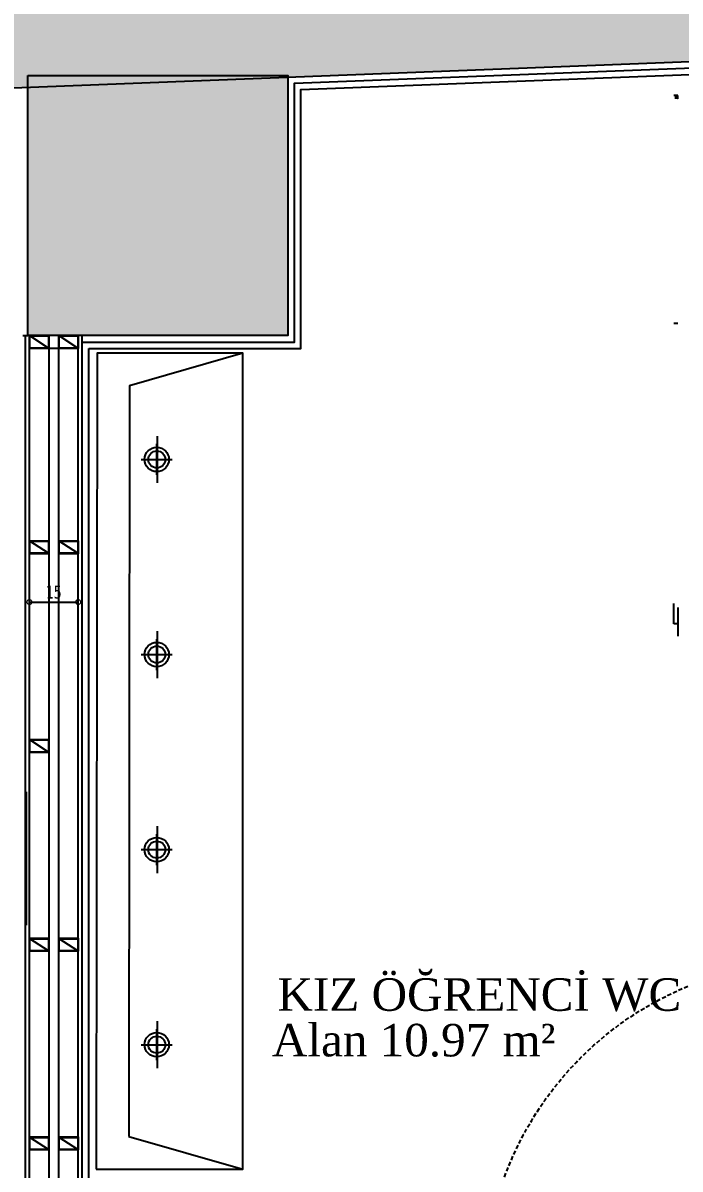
# Model space of a CAD drawing. Header units: millimetres. Extents: x -29311 to -3405, y 28913 to 42880.
# Drawn here: x -9169.1 to -8967, y 32018.8 to 32371.3 of the extents above; entities that cross this region are included whole.
import ezdxf
from ezdxf.enums import TextEntityAlignment as Align

# ---------------------------------------------------------------- set-up
doc = ezdxf.new("R2010")
doc.units = ezdxf.units.MM
for name, pattern in [('ACAD_ISO07W100', [3, 0, -3]), ('AM_DIN_G_W050', [13.75, 9.75, -1.5, 1, -1.5]), ('HIDDEN', [0.375, 0.25, -0.125])]:
    doc.linetypes.add(name, pattern=pattern)
for name, color, linetype in [('A-BA', 1, 'Continuous'), ('A-DUVAR-ALCIPAN', 9, 'Continuous'), ('A-DUVAR-ALCIPAN-CELIK', 144, 'Continuous'), ('A-KAPI-AHSAP', 245, 'Continuous'), ('A-KAPI-AKSESUAR', 206, 'Continuous'), ('A-KAPI-METAL', 84, 'Continuous'), ('A-KAPI-PROFIL', 206, 'Continuous'), ('A-KAPLAMA-AHSAP', 34, 'Continuous'), ('A-KAPLAMA-SERAMIK', 31, 'Continuous'), ('A-OLCU-IC', 126, 'Continuous'), ('A-SIVA-IC', 97, 'Continuous'), ('A-TEFRIS-SABIT', 177, 'Continuous'), ('A-YAZI', 136, 'Continuous')]:
    doc.layers.add(name, color=color, linetype=linetype)
doc.layers.add('acilis-yonu', color=222, linetype='ACAD_ISO07W100', lineweight=15)
doc.layers.add('tarama-betonarme', color=252, linetype='Continuous', lineweight=13)
doc.styles.add('Dimension Text', font='tahoma.ttf', dxfattribs={"width": 0.8})
doc.styles.add('YAZ', font='times.ttf', dxfattribs={"height": 0.12})
doc.styles.add('YAZ-50', font='times.ttf', dxfattribs={"width": 0.9})
doc.dimstyles.new('AYG-OLCU 1 to 2', dxfattribs={"dimtxt": 4, "dimasz": 3, "dimexe": 1.5, "dimexo": 1, "dimgap": 1, "dimtad": 1, "dimdec": 0, "dimdsep": 46, "dimtxsty": 'Dimension Text', "dimblk": 'DOTSMALL', "dimcen": 0, "dimclrd": 256, "dimclre": 256, "dimclrt": 256, "dimadec": 0, "dimazin": 0, "dimtfac": 1, "dimtdec": 0, "dimtofl": 0, "dimtmove": 1, "dimatfit": 3, "dimfxl": 1, "dimarcsym": 0})
pattern_1 = [(45, (-57572.966, 45834.01), (-4.4194174, 4.4194174), []), (45, (-57568.547, 45834.01), (-4.4194174, 4.4194174), [7.8125, -1.5625, 0, -1.5625])]

# ---------------------------------------------------------------- blocks, each defined once
blk = doc.blocks.new('LV')
at = {"layer": 'A-TEFRIS-SABIT', "color": 4, "linetype": 'AM_DIN_G_W050', "ltscale": 2}
for p, q in [((82816.3, 16382.68), (82816.3, 16392.21)), ((82816.55, 16380.21), (82816.55, 16394.65)), ((82811.53, 16387.45), (82821.07, 16387.45)), ((82816.3, 16322.68), (82816.3, 16332.21)), ((82816.55, 16320.21), (82816.55, 16334.65)), ((82811.53, 16327.45), (82821.07, 16327.45)), ((82816.3, 16262.68), (82816.3, 16272.21)), ((82816.55, 16260.21), (82816.55, 16274.65)), ((82811.53, 16267.45), (82821.07, 16267.45)), ((82816.3, 16202.68), (82816.3, 16212.21)), ((82816.55, 16200.21), (82816.55, 16214.65)), ((82811.53, 16207.45), (82821.07, 16207.45))]:
    blk.add_line(p, q, dxfattribs=at)
at = {"layer": 'A-TEFRIS-SABIT'}
for points in [[(82797.69, 16169.2), (82842.82, 16169.2), (82842.82, 16420.1), (82797.96, 16420.1)], [(82807.7, 16179.2), (82842.82, 16169.2), (82842.82, 16420.1), (82807.95, 16410.1)]]:
    blk.add_lwpolyline(points, close=True, dxfattribs=at)
for centre, radius in [((82816.3, 16387.45), 3.75), ((82816.3, 16387.45), 2.6), ((82816.3, 16327.45), 3.75), ((82816.3, 16327.45), 2.6), ((82816.3, 16267.45), 3.75), ((82816.3, 16267.45), 2.6), ((82816.3, 16207.45), 3.75), ((82816.3, 16207.45), 2.6)]:
    blk.add_circle(centre, radius, dxfattribs=at)
blk = doc.blocks.new('40 60')
at = {"layer": 'A-DUVAR-ALCIPAN-CELIK'}
for points in [[(82132.16, 6001.66), (82132.16, 6007.66), (82128.16, 6007.66), (82128.16, 6001.66)], [(82132.01, 6001.81), (82132.01, 6007.51), (82128.31, 6007.51), (82128.31, 6001.81)]]:
    blk.add_lwpolyline(points, close=True, dxfattribs=at)
blk.add_lwpolyline([(82128.31, 6007.51), (82132.01, 6001.81)], dxfattribs=at)
blk = doc.blocks.new('A$C1989330F')
at = {"layer": 'A-KAPI-AKSESUAR'}
blk.add_lwpolyline([(27.5, 0), (-27.5, 0), (-27.5, -8), (27.5, -8)], close=True, dxfattribs=at)
blk.add_lwpolyline([(-125, -45), (-20, -45, 0.414214), (-10, -35), (-10, -8), (10, -8), (10, -32, -0.414214), (-23, -65), (-125, -65)], format="xyb", close=True, dxfattribs=at)
blk = doc.blocks.new('*U511')
at = {"ltscale": 12}
h = blk.add_hatch(dxfattribs=at)
h.set_pattern_fill('ANSI31', color=8, scale=5, angle=45)
h.set_pattern_definition([(90, (47.96, 20), (-15.875, 3e-15), [])])
h.paths.add_polyline_path([(1004, -130), (44, -130), (44, -160), (1004, -160)])
at = {"color": 8, "linetype": 'HIDDEN', "ltscale": 50}
blk.add_lwpolyline([(12.6, -176.2), (12.6, -1188.5, 0.417281), (1024.9, -165.6)], format="xyb", dxfattribs=at)
at = {"layer": 'A-KAPI-AHSAP'}
for points in [[(44, -165), (34, -165), (34, -148), (34, -148), (34, -125), (44, -125), (44, -165)], [(44, -125), (1004, -125)], [(1004, -165), (1004, -125), (1014, -125), (1014, -165), (1014, -165), (1014, -165), (1004, -165)], [(1004, -165), (44, -165)]]:
    blk.add_lwpolyline(points, dxfattribs=at)
blk.add_lwpolyline([(1004, -130), (44, -130), (44, -160), (1004, -160)], close=True, dxfattribs=at)
at = {"layer": 'A-KAPI-AKSESUAR'}
for radius in [10, 5, 4]:
    blk.add_circle((12, -175), radius, dxfattribs=at)
at = {"layer": 'A-KAPI-METAL'}
for points in [[(-29, -21.2), (39, -21.2, -0.414214), (40, -22.2), (40, -95.9), (38, -95.9), (38, -23.7, 0.414214), (37.5, -23.2), (-27.5, -23.2, 0.414214), (-28, -23.7), (-28, -35.2, 0.414214), (-27.5, -35.7), (-20, -35.7), (-20, -37.7), (-29, -37.7, -0.414214), (-30, -36.7), (-30, -22.2, -0.414214)], [(1077, -21.2), (1009, -21.2, 0.414214), (1008, -22.2), (1008, -95.9), (1010, -95.9), (1010, -23.7, -0.414214), (1010.5, -23.2), (1075.5, -23.2, -0.414214), (1076, -23.7), (1076, -35.2, -0.414214), (1075.5, -35.7), (1068, -35.7), (1068, -37.7), (1077, -37.7, 0.414214), (1078, -36.7), (1078, -22.2, 0.414214)], [(-30, -151, -0.414214), (-29, -150), (-20, -150), (-20, -152), (-27.5, -152, 0.414214), (-28, -152.5), (-28, -162.5, 0.414214), (-27.5, -163), (26.5, -163, 0.414214), (27, -162.5), (27, -105, -0.414214), (28.2, -104), (41, -104, -0.414154), (42, -105), (42, -119.5), (42, -82.6), (42, -68.4), (42, -82.6), (40, -82.6), (40, -68.4, -1), (44, -68.4), (44, -119.8, -0.934642), (40, -119.5), (40, -106.5, 0.414214), (39.5, -106), (29.5, -106, 0.414214), (29, -106.5), (29, -164, -0.414214), (28, -165), (-29, -165, -0.414214), (-30, -164)], [(1078, -151, 0.414214), (1077, -150), (1068, -150), (1068, -152), (1075.5, -152, -0.414214), (1076, -152.5), (1076, -162.5, -0.414214), (1075.5, -163), (1021.5, -163, -0.414214), (1021, -162.5), (1021, -104, 0.414214), (1019.7, -103), (1007, -103, 0.414154), (1006, -104), (1005.9, -119.5), (1006, -82.6), (1006, -68.4), (1006, -82.6), (1008, -82.6), (1008, -68.4, 1), (1004, -68.4), (1004, -119.8, 0.938583), (1007.9, -119.5), (1008, -105.5, -0.414214), (1008.5, -105), (1018.4, -105, -0.414214), (1019, -105.5), (1019, -164, 0.414214), (1020, -165), (1077, -165, 0.414214), (1078, -164)]]:
    blk.add_lwpolyline(points, format="xyb", close=True, dxfattribs=at)
at = {"layer": 'A-KAPI-PROFIL'}
for points in [[(16.5, -100.9), (27.5, -70.4), (27.5, -36.5), (37.5, -36.5), (37.5, -72.2), (25.9, -104.3), (25.9, -163), (16.5, -163)], [(1031.5, -100.9), (1020.5, -70.4), (1020.5, -43.8), (1010.5, -43.8), (1010.5, -72.2), (1022.1, -104.3), (1022.1, -163), (1031.5, -163)]]:
    blk.add_lwpolyline(points, close=True, dxfattribs=at)
for points in [[(36.5, -36.8), (37.5, -36.8), (37.5, -52.5), (29.6, -66.1), (29.6, -89.8), (36.6, -89.8), (36.6, -90.8), (28.6, -90.8), (28.6, -65.8), (36.5, -52.2), (36.5, -36.8)], [(1011.5, -36.8), (1010.5, -36.8), (1010.5, -52.5), (1018.3, -66.1), (1018.3, -89.8), (1011.3, -89.8), (1011.3, -90.8), (1019.3, -90.8), (1019.3, -65.8), (1011.5, -52.2), (1011.5, -36.8)]]:
    blk.add_lwpolyline(points, dxfattribs=at)
at = {"layer": 'A-KAPI-PROFIL', "color": 8}
for points in [[(39.7, -111.2, 0.414214), (37.7, -109.2), (31.3, -109.2, 0.414214), (29.3, -111.2), (29.3, -122, 0.414214), (31.3, -124), (45.3, -124, 0.414214), (46.3, -123), (46.3, -120, 1), (44.3, -120), (44.3, -121.5), (39.7, -121.5)], [(1018.7, -111.2, 0.414214), (1016.7, -109.2), (1010.2, -109.2, 0.414214), (1008.2, -111.2), (1008.2, -121.5), (1003.7, -121.5), (1003.7, -120, 1), (1001.7, -120), (1001.7, -123, 0.414214), (1002.7, -124), (1014, -124), (1016.7, -124, 0.414214), (1018.7, -122)]]:
    blk.add_lwpolyline(points, format="xyb", close=True, dxfattribs=at)
at = {"layer": 'DEFPOINTS', "linetype": 'ByBlock', "ltscale": 12}
for p, q in [((0, -37.7), (0, -150)), ((1048, -37.7), (1048, -125))]:
    blk.add_line(p, q, dxfattribs=at)
at = {"ltscale": 12, "xscale": -1, "rotation": 180}
blk.add_blockref('A$C1989330F', (916, -125), dxfattribs=at)
at = {"ltscale": 12}
blk.add_blockref('A$C1989330F', (916, -165), dxfattribs=at)
blk = doc.blocks.new('_DotSmall')
at = {"color": 0, "linetype": 'ByBlock', "const_width": 0.5}
blk.add_lwpolyline([(-0.0625, 0, 1), (0.0625, 0, 1)], format="xyb", close=True, dxfattribs=at)
blk = doc.blocks.new('*D163')
at = {"layer": 'A-OLCU-IC', "lineweight": -2, "transparency": 16777216}
for p, q in [((-9167.14, 32190.03), (-9167.14, 32194.66)), ((-9152.14, 32190.03), (-9152.14, 32194.66)), ((-9167.14, 32193.16), (-9152.14, 32193.16))]:
    blk.add_line(p, q, dxfattribs=at)
at = {"layer": 'DEFPOINTS', "color": 0, "transparency": 16777216}
for p in [(-9152.14, 32193.16), (-9167.14, 32189.03), (-9152.14, 32189.03)]:
    blk.add_point(p, dxfattribs=at)
at = {"layer": 'A-OLCU-IC', "lineweight": -2, "transparency": 16777216, "xscale": 3, "yscale": 3, "zscale": 3, "rotation": 180}
blk.add_blockref('_DotSmall', (-9167.14, 32193.16), dxfattribs=at)
at = {"layer": 'A-OLCU-IC', "lineweight": -2, "transparency": 16777216, "xscale": 3, "yscale": 3, "zscale": 3}
blk.add_blockref('_DotSmall', (-9152.14, 32193.16), dxfattribs=at)
at = {"layer": 'A-OLCU-IC', "transparency": 16777216, "insert": (-9159.64, 32196.21), "char_height": 4, "attachment_point": 5, "style": 'Dimension Text'}
blk.add_mtext('15', dxfattribs=at)

msp = doc.modelspace()

# ---------------------------------------------------------------- hatches: boundary and pattern name
at = {"layer": 'tarama-betonarme'}
h = msp.add_hatch(dxfattribs=at)
h.set_pattern_fill('ANSI35', color=256, scale=25, style=0)
h.set_pattern_definition(pattern_1)
h.paths.add_polyline_path([(-10481.78, 30484.04), (-10717.69, 32291.44), (-5913.13, 32477.67), (-5531.42, 30501.63)], flags=16)
h.paths.add_polyline_path([(-10508.1, 30453.95), (-10751.69, 32320.15), (-5888.56, 32508.65), (-5495.1, 30471.76)])
h = msp.add_hatch(dxfattribs=at)
h.set_pattern_fill('ANSI35', color=256, scale=25, style=0)
h.set_pattern_definition(pattern_1)
h.paths.add_polyline_path([(-7507.64, 32355.15), (-7427.64, 32355.15), (-7427.64, 32275.15), (-7507.64, 32275.15)])
h.paths.add_polyline_path([(-8337.64, 32355.15), (-8257.64, 32355.15), (-8257.64, 32275.15), (-8337.64, 32275.15)])
h.paths.add_polyline_path([(-9167.64, 32355.15), (-9087.64, 32355.15), (-9087.64, 32275.15), (-9167.64, 32275.15)])
h.paths.add_polyline_path([(-5962.14, 32355.15), (-5882.14, 32355.15), (-5882.14, 32275.15), (-5962.14, 32275.15)])
h = msp.add_hatch(dxfattribs=at)
h.set_pattern_fill('ANSI35', color=256, scale=25, style=0)
h.set_pattern_definition([(45, (-57572.966, 45834.01), (-4.4194174, 4.4194174), []), (45, (-57568.547, 45834.01), (-4.4194174, 4.4194174), [7.8125, -1.5625, 0, -1.5625])])
h.paths.add_polyline_path([(-7507.64, 32355.15), (-7427.64, 32355.15), (-7427.64, 32275.15), (-7507.64, 32275.15)])
h.paths.add_polyline_path([(-8337.64, 32355.15), (-8257.64, 32355.15), (-8257.64, 32275.15), (-8337.64, 32275.15)])
h.paths.add_polyline_path([(-9167.64, 32355.15), (-9087.64, 32355.15), (-9087.64, 32275.15), (-9167.64, 32275.15)])
h.paths.add_polyline_path([(-5882.14, 32317.28), (-5889.46, 32355.15), (-5962.14, 32355.15), (-5962.14, 32275.15), (-5882.14, 32275.15)])

# ---------------------------------------------------------------- linework, layer by layer
at = {"layer": 'A-BA'}
msp.add_line((-9822.14, 32326.16), (-5887.39, 32478.67), dxfattribs=at)
msp.add_lwpolyline([(-9167.64, 32355.15), (-9087.64, 32355.15), (-9087.64, 32275.15), (-9167.64, 32275.15)], close=True, dxfattribs=at)
at = {"layer": 'A-DUVAR-ALCIPAN'}
for p, q in [((-9168.39, 31954.27), (-9168.39, 32275.14)), ((-9167.14, 31955.52), (-9167.14, 32275.15)), ((-9152.14, 31961.52), (-9152.14, 32275.15)), ((-9150.89, 31962.77), (-9150.89, 32275.15))]:
    msp.add_line(p, q, dxfattribs=at)
at = {"layer": 'A-DUVAR-ALCIPAN-CELIK'}
msp.add_lwpolyline([(-9161.14, 31965.52), (-9158.14, 31965.52), (-9158.14, 32271.14), (-9161.14, 32271.14)], close=True, dxfattribs=at)
at = {"layer": 'A-KAPLAMA-AHSAP'}
for p, q in [((-8967.72, 32348.91), (-8968.92, 32348.91)), ((-8968.32, 32348.91), (-8968.92, 32348.91)), ((-8968.32, 32347.91), (-8968.32, 32348.91)), ((-8967.72, 32347.91), (-8967.72, 32348.91)), ((-8968.92, 32278.91), (-8967.72, 32278.91)), ((-8968.92, 32186.51), (-8968.92, 32192.71)), ((-8967.72, 32191.51), (-8967.72, 32182.71)), ((-8967.68, 32186.51), (-8968.92, 32186.51)), ((-8968.32, 32186.51), (-8968.92, 32186.51))]:
    msp.add_line(p, q, dxfattribs=at)
at = {"layer": 'A-KAPLAMA-SERAMIK', "ltscale": 0.1}
msp.add_line((-9148.89, 31964.77), (-9148.89, 32271.14), dxfattribs=at)
msp.add_lwpolyline([(-9148.89, 32271.14), (-9083.64, 32271.14), (-9083.64, 32350.78), (-8836.51, 32360.36)], dxfattribs=at)
at = {"layer": 'A-SIVA-IC'}
for points in [[(-9150.89, 32273.14), (-9085.64, 32273.14), (-9085.64, 32352.7), (-8824.51, 32362.82)], [(-9169.14, 32275.14), (-9167.64, 32275.14)]]:
    msp.add_lwpolyline(points, dxfattribs=at)
at = {"layer": 'A-TEFRIS-SABIT'}
msp.add_line((-9168.09, 32093.83), (-9168.09, 32134.83), dxfattribs=at)
msp.add_line((-9168.09, 32093.83), (-9168.09, 32134.83), dxfattribs=at)
at = {"layer": 'acilis-yonu'}
msp.add_line((-8967.72, 32347.91), (-8968.32, 32347.91), dxfattribs=at)

# ---------------------------------------------------------------- block references
at = {"layer": 'A-DUVAR-ALCIPAN-CELIK', "xscale": -1, "rotation": 270}
for p in [(-15168.8, -49857.02), (-15159.8, -49857.02), (-15168.8, -49920.14), (-15159.8, -49920.14), (-15168.8, -49981.27), (-15168.8, -50042.39), (-15159.8, -50042.39), (-15168.8, -50103.52), (-15159.8, -50103.52)]:
    msp.add_blockref('40 60', p, dxfattribs=at)
at = {"layer": 'A-KAPI-AHSAP', "xscale": -0.1, "yscale": 0.1, "zscale": 0.1, "rotation": 270}
msp.add_blockref('*U511', (-8908.38, 31980.17), dxfattribs=at)
at = {"layer": 'A-TEFRIS-SABIT'}
msp.add_blockref('LV', (-91944.28, 15849.57), dxfattribs=at)

# ---------------------------------------------------------------- texts
at = {"layer": 'A-YAZI'}
for s, style, p in [('KIZ ÖĞRENCİ WC', 'YAZ', (-9028.76, 32067.45)), ('Alan 10.97 m²', 'YAZ-50', (-9048.97, 32053.43))]:
    msp.add_text(s, height=10, dxfattribs=dict(at, style=style)).set_placement(p, align=Align.CENTER)

# ---------------------------------------------------------------- dimensions: what is measured, and where the dimension line sits
at = {"layer": 'A-OLCU-IC'}
dim = msp.add_linear_dim(base=(-9152.14, 32193.16), p1=(-9167.14, 32189.03), p2=(-9152.14, 32189.03), dimstyle='AYG-OLCU 1 to 2', override={"dimfxl": 30, "dimfxlon": 1}, dxfattribs=at)
dim.commit()
dim.dimension.update_dxf_attribs({"geometry": '*D163', "text_midpoint": (-9159.64, 32196.21)})

doc.saveas('drawing.dxf')
